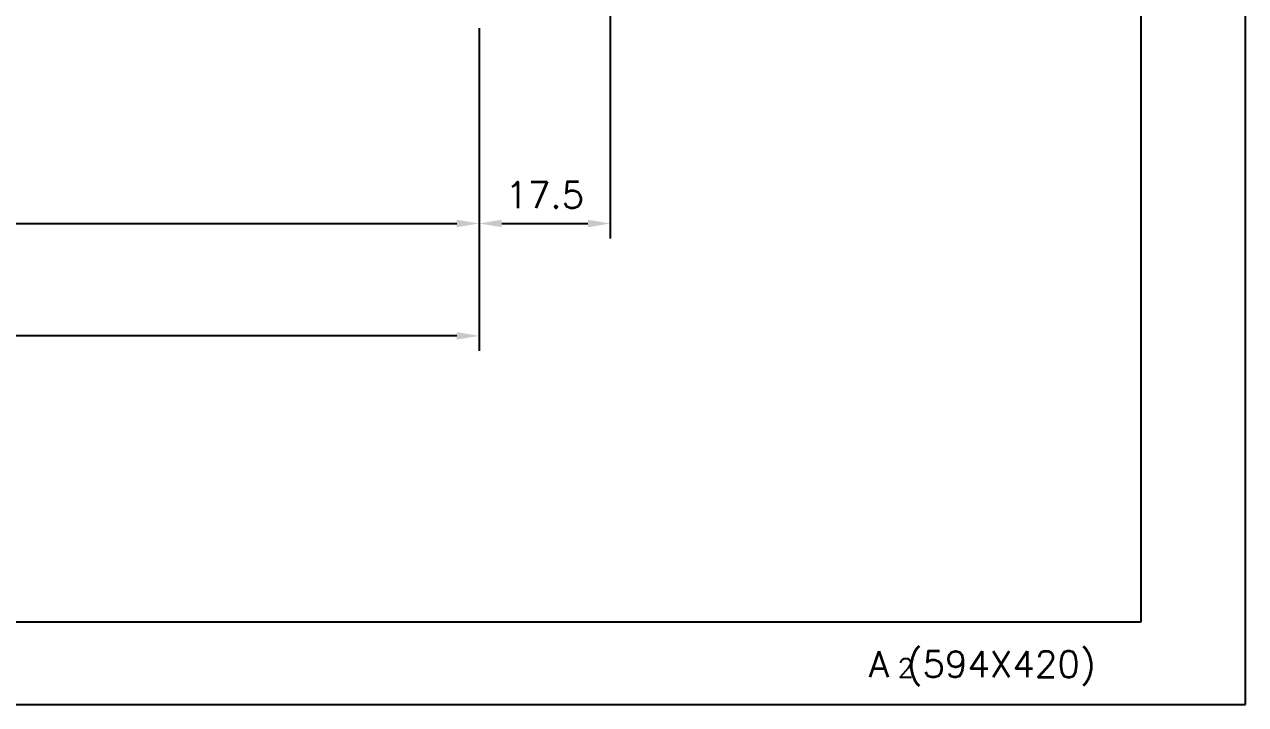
# Model space of a CAD drawing. Extents: x 2731 to 3325, y 756 to 1176.
# Drawn here: x 3162 to 3325, y 756.2 to 846.9 of the extents above; entities that cross this region are included whole.
import ezdxf
from ezdxf.enums import TextEntityAlignment as Align

# ---------------------------------------------------------------- set-up
doc = ezdxf.new("R2010")
doc.units = 0
doc.header["$LTSCALE"] = 7
doc.header["$MEASUREMENT"] = 0
doc.layers.get('0').update_dxf_attribs({"color": 2, "linetype": 'CONTINUOUS'})
doc.layers.add('D', color=2, linetype='CONTINUOUS')
doc.layers.add('DIM', color=2, linetype='CONTINUOUS')
doc.styles.add('GHS', font='ROMANS.shx', dxfattribs={"bigfont": 'GHS.shx'})
doc.styles.add('ROMANS', font='romans', dxfattribs={"bigfont": 'GHS.shx'})

# ---------------------------------------------------------------- blocks, each defined once
blk = doc.blocks.new('BORDER')
for p, q in [((1.00000000000004, 0), (1.00000000000004, 1.00000000000004)), ((0, 0), (1.00000000000004, 0))]:
    blk.add_line(p, q)

msp = doc.modelspace()

# ---------------------------------------------------------------- linework, layer by layer
at = {"color": 4}
for p, q in [((3311.002949212536, 1157.202130698799), (3311.002949212536, 767.2021306987997)), ((3311.002949212536, 767.2021306987997), (2757.002949212536, 767.2021306987997))]:
    msp.add_line(p, q, dxfattribs=at)
at = {"layer": 'D', "color": 2}
for p, q in [((3222.70934181929, 845.940771287284), (3222.70934181929, 818.383918342865)), ((3222.70934181929, 845.940771287284), (3222.70934181929, 803.3915733203057)), ((3088.05166696144, 820.383918342865), (3219.70934181929, 820.383918342865)), ((3219.70934181929, 805.3915733203057), (3043.900173749446, 805.3915733203057))]:
    msp.add_line(p, q, dxfattribs=at)
for points in [[(3219.70934181929, 820.883918342865), (3219.70934181929, 819.883918342865), (3222.70934181929, 820.383918342865)], [(3219.70934181929, 805.8915733203057), (3219.70934181929, 804.8915733203057), (3222.70934181929, 805.3915733203057)]]:
    msp.add_solid(points, dxfattribs=at)
at = {"layer": 'DIM', "color": 2}
for p, q in [((3240.20934181929, 865.4407251425841), (3240.20934181929, 818.383918342865)), ((3222.70934181929, 846.440771287284), (3222.70934181929, 818.383918342865)), ((3225.70934181929, 820.383918342865), (3237.20934181929, 820.383918342865))]:
    msp.add_line(p, q, dxfattribs=at)
for points in [[(3225.70934181929, 820.883918342865), (3225.70934181929, 819.883918342865), (3222.70934181929, 820.383918342865)], [(3237.20934181929, 820.883918342865), (3237.20934181929, 819.883918342865), (3240.20934181929, 820.383918342865)]]:
    msp.add_solid(points, dxfattribs=at)

# ---------------------------------------------------------------- block references
at = {"xscale": 594, "yscale": 420, "zscale": 594}
for p in [(2731.002945647845, 756.2021329456081), (2731.002948739735, 756.2021306988379)]:
    msp.add_blockref('BORDER', p, dxfattribs=at)

# ---------------------------------------------------------------- texts
at = {"color": 7, "style": 'ROMANS'}
msp.add_text('A (594X420)', height=3.5, dxfattribs=at).set_placement((3274.67992937391, 759.8459380185111))
msp.add_text('2', height=2.5, dxfattribs=at).set_placement((3279.648838150093, 759.8459380185111), align=Align.CENTER)
at = {"layer": 'DIM', "color": 2, "insert": (3231.45934181929, 824.1853676481983), "char_height": 3.5, "attachment_point": 5, "style": 'GHS'}
msp.add_mtext('\\A1;17.5', dxfattribs=at)

doc.saveas('drawing.dxf')
